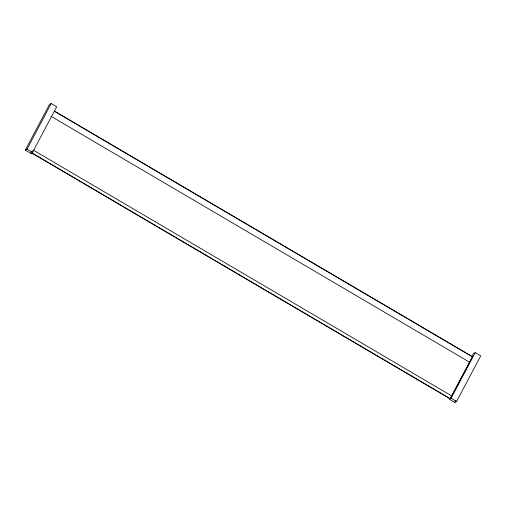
<?xml version="1.0" encoding="UTF-8"?>
<svg xmlns="http://www.w3.org/2000/svg" width="506" height="506" viewBox="0 0 506 506"><rect width="100%" height="100%" fill="white"/><g stroke="black" fill="none" stroke-linecap="round" stroke-linejoin="round"><path stroke-width="0.76" d="M25.3 150.111L49.449 104.502L51.176 103.559L56.666 106.785L32.523 152.388L30.79 153.337L25.3 150.111L27.033 149.162L51.176 103.559M30.79 153.337L31.884 151.262M32.295 151.534L31.568 152.907L450.112 398.791L472.522 356.698L54.661 111.219M32.833 150.75L31.739 152.812L450.283 398.696L472.522 356.698M472.016 356.376L473.477 353.612L475.21 352.663L480.7 355.889L456.551 401.498L454.824 402.441L449.334 399.215L451.061 398.273L475.21 352.663M454.824 402.441L455.919 400.372M54.484 111.314L472.351 356.793M51.062 116.323L469.606 362.207M33.2 150.061L451.744 395.945M27.033 149.162L32.523 152.388M451.061 398.273L456.551 401.498"/></g></svg>
